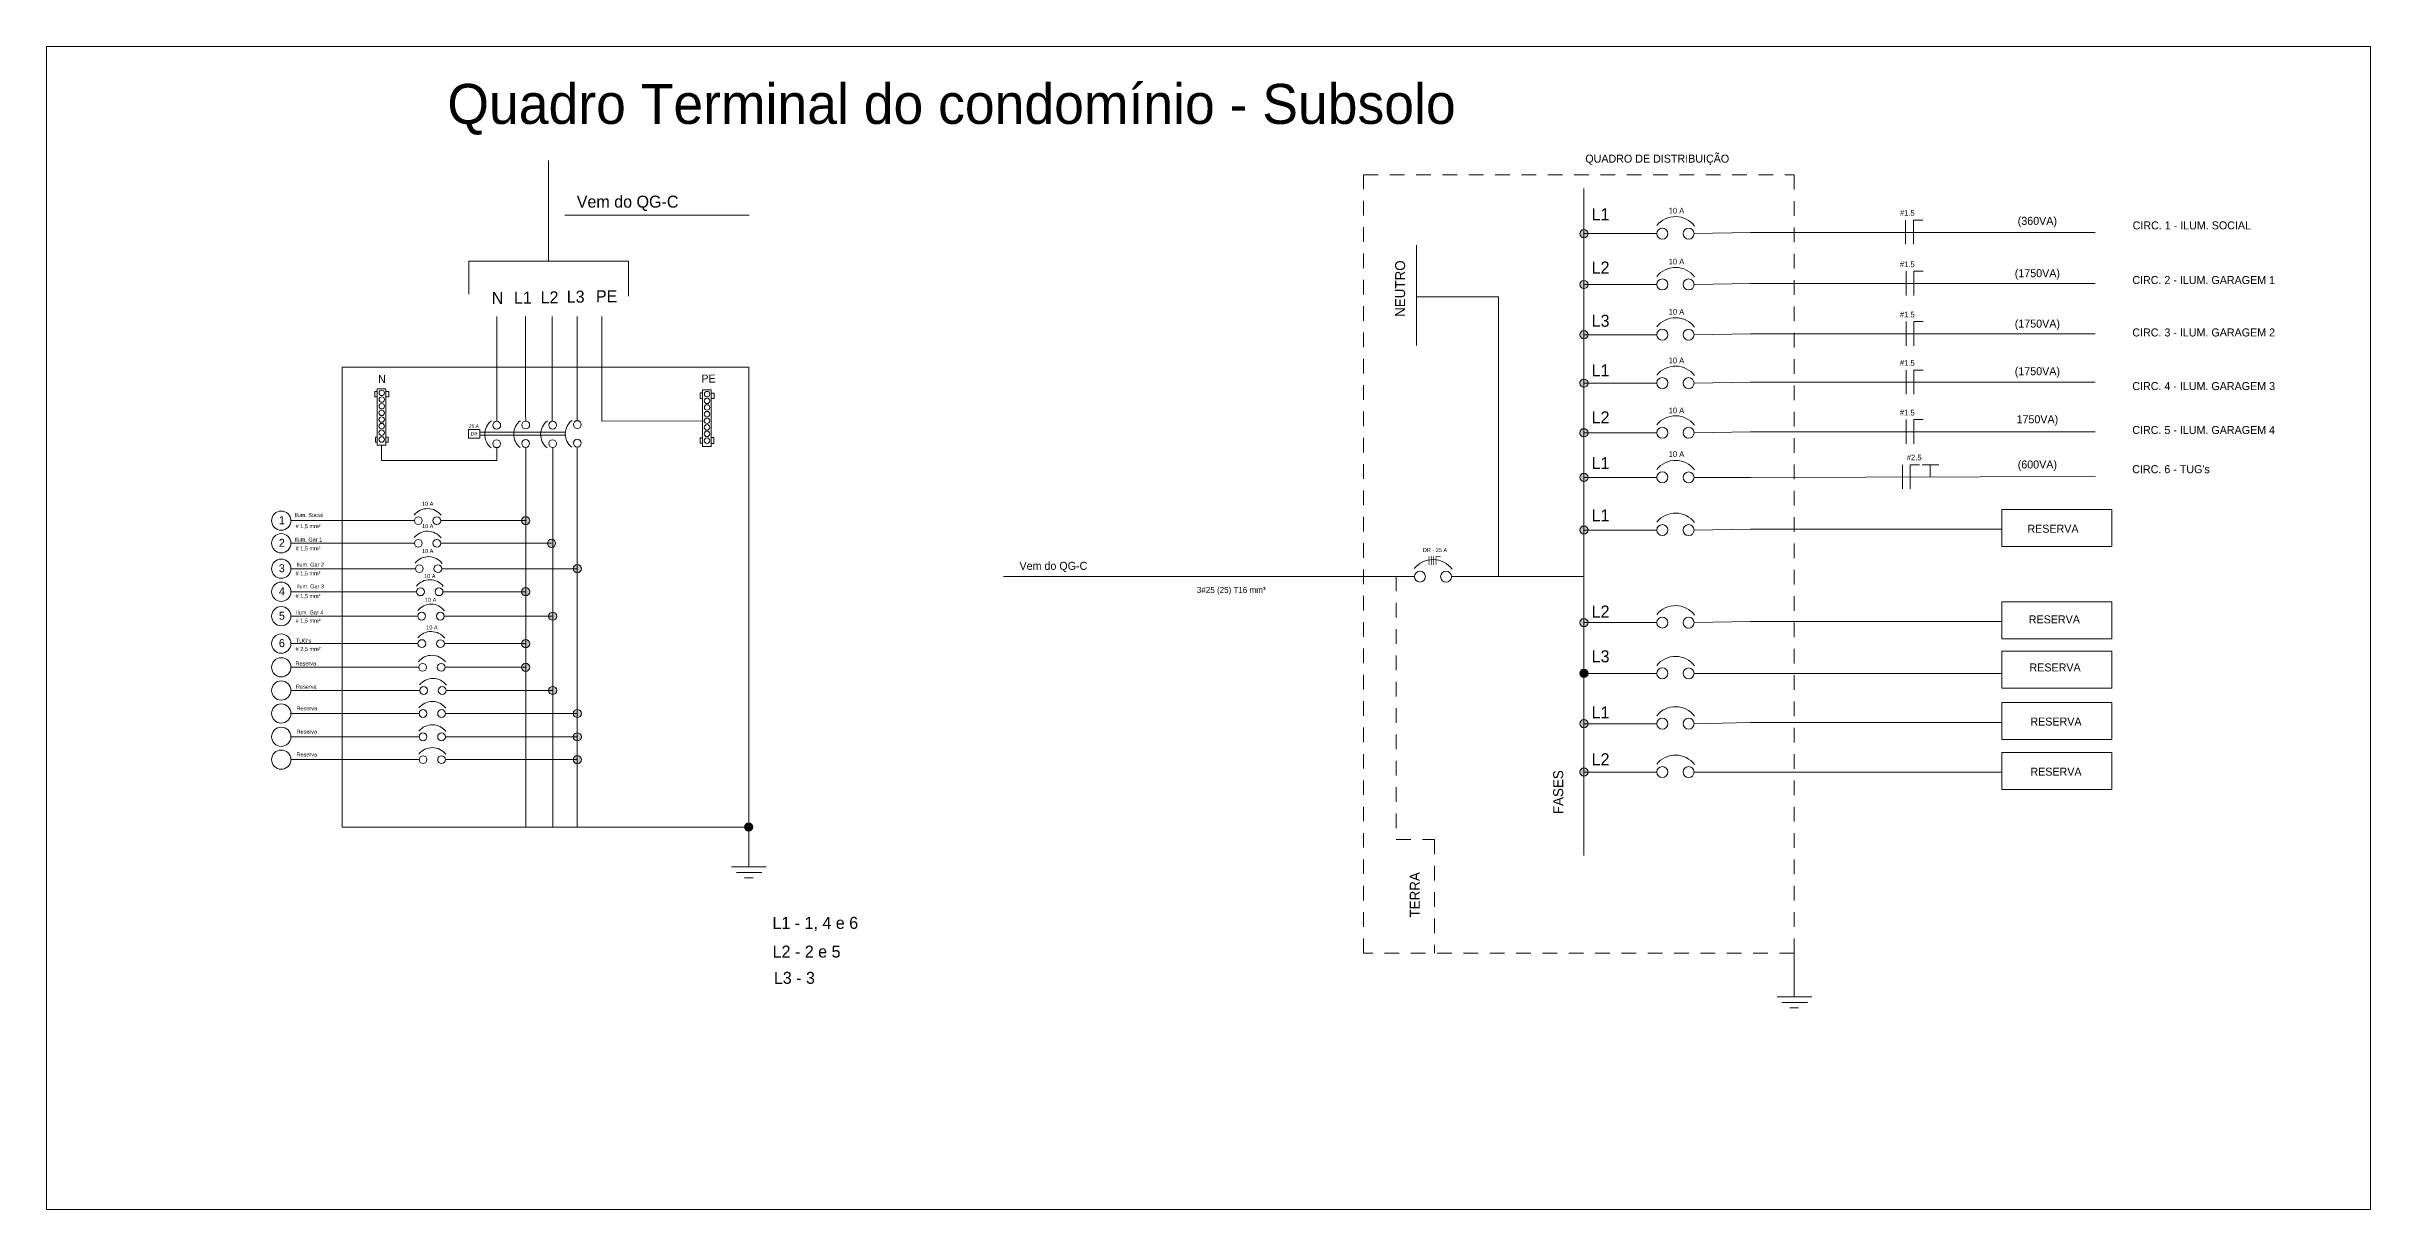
# Model space of a CAD drawing. Header units: millimetres. Extents: x 178 to 457, y 838 to 920.
# Drawn here: x 178.19 to 198.04, y 890.24 to 900.18 of the extents above; entities that cross this region are included whole.
import ezdxf

# ---------------------------------------------------------------- set-up
doc = ezdxf.new("R2010")
doc.units = ezdxf.units.MM
doc.linetypes.add('DASHED', pattern=[0.75, 0.5, -0.25])
doc.linetypes.add('DASHED2', pattern=[0.375, 0.25, -0.125])
doc.layers.add('Unifilar', color=255, linetype='Continuous')

msp = doc.modelspace()

# ---------------------------------------------------------------- hatches: boundary and pattern name
at = {"layer": 'Unifilar', "lineweight": 5, "true_color": 0xffffff}
h = msp.add_hatch(color=7, dxfattribs=at)
h.dxf.hatch_style = 1
edge = h.paths.add_edge_path()
edge.add_arc((191.3223397, 898.5779844), 0.0350053, 0, 360)
edge = h.paths.add_edge_path()
edge.add_arc((191.3223397, 898.1437086), 0.0350053, 0, 360)
edge = h.paths.add_edge_path()
edge.add_arc((191.3223397, 897.7141887), 0.0350053, 0, 360)
edge = h.paths.add_edge_path()
edge.add_arc((191.3223397, 897.3007962), 0.0350053, 0, 360)
edge = h.paths.add_edge_path()
edge.add_arc((191.3223397, 896.8766438), 0.0350053, 0, 360)
edge = h.paths.add_edge_path()
edge.add_arc((191.3223397, 896.4954558), 0.0350053, 0, 360)
edge = h.paths.add_edge_path()
edge.add_arc((191.3223397, 896.0452688), 0.0350053, 0, 360)
h = msp.add_hatch(color=7, dxfattribs=at)
h.dxf.hatch_style = 1
edge = h.paths.add_edge_path()
edge.add_arc((182.2811191, 896.1260045), 0.0350053, 0, 360)
edge = h.paths.add_edge_path()
edge.add_arc((182.5014897, 895.9326767), 0.0350053, 0, 360)
edge = h.paths.add_edge_path()
edge.add_arc((182.7218602, 895.7154713), 0.0350053, 0, 360)
edge = h.paths.add_edge_path()
edge.add_arc((182.2811191, 895.5185317), 0.0350053, 0, 360)
edge = h.paths.add_edge_path()
edge.add_arc((182.5113802, 895.3100797), 0.0350053, 0, 360)
edge = h.paths.add_edge_path()
edge.add_arc((182.2811191, 895.0756434), 0.0350053, 0, 360)
edge = h.paths.add_edge_path()
edge.add_arc((182.2811191, 894.8731859), 0.0350053, 0, 360)
edge = h.paths.add_edge_path()
edge.add_arc((182.5113802, 894.6749421), 0.0350053, 0, 360)
edge = h.paths.add_edge_path()
edge.add_arc((182.7218602, 894.4783235), 0.0350053, 0, 360)
edge = h.paths.add_edge_path()
edge.add_arc((182.7218602, 894.2794669), 0.0350053, 0, 360)
edge = h.paths.add_edge_path()
edge.add_arc((182.7218602, 894.0843628), 0.0350053, 0, 360)
h = msp.add_hatch(color=7, dxfattribs=at)
h.dxf.hatch_style = 1
edge = h.paths.add_edge_path()
edge.add_arc((191.3223397, 895.2553941), 0.0350053, 0, 360)
edge = h.paths.add_edge_path()
edge.add_arc((191.3223397, 894.3915985), 0.0350053, 0, 360)
edge = h.paths.add_edge_path()
edge.add_arc((191.3223397, 893.9782059), 0.0350053, 0, 360)
h = msp.add_hatch(color=7, dxfattribs=at)
h.dxf.hatch_style = 1
edge = h.paths.add_edge_path()
edge.add_arc((191.3223397, 894.8211183), 0.0350053, 0, 360)
h = msp.add_hatch(color=7, dxfattribs=at)
h.dxf.hatch_style = 1
edge = h.paths.add_edge_path()
edge.add_arc((184.1858818, 893.5089848), 0.0350053, 0, 360)

# ---------------------------------------------------------------- linework, layer by layer
at = {"layer": 'Unifilar', "color": 7, "lineweight": 5, "true_color": 0xffffff}
for p, q in [((198.0431871, 900.1763273), (178.1863021, 900.1763273)), ((178.1863021, 890.2416633), (178.1863021, 900.1763273)), ((198.0431871, 890.2416633), (198.0431871, 900.1763273)), ((182.4763753, 898.3439516), (182.4763753, 899.2027907)), ((191.3223397, 895.6479515), (191.3223397, 898.9646925)), ((182.6152854, 898.7364773), (184.191497, 898.7364773)), ((191.9458757, 898.5779844), (191.3223397, 898.5779844)), ((192.2636823, 898.5777499), (192.745167, 898.5869562)), ((192.745167, 898.5869562), (195.6909923, 898.5869562)), ((194.0708098, 898.6939992), (194.0708098, 898.487858)), ((194.1378256, 898.6939992), (194.1378256, 898.487858)), ((194.1378256, 898.6939992), (194.2172042, 898.6939992)), ((181.7944609, 898.2099916), (181.7944609, 898.3439516)), ((181.7944609, 898.3439516), (183.1582897, 898.3439516)), ((183.1582897, 898.3439516), (183.1582897, 898.2178671)), ((189.8908322, 898.0380582), (189.8908322, 898.4779618)), ((181.7944609, 898.2099916), (181.7944609, 898.0603054)), ((183.1582897, 898.2178671), (183.1582897, 898.0445292)), ((191.9458757, 898.1437086), (191.3223397, 898.1437086)), ((192.2636823, 898.1434742), (192.745167, 898.1526804)), ((192.745167, 898.1526804), (195.6909923, 898.1526804)), ((194.074881, 898.255751), (194.074881, 898.0496098)), ((194.1418968, 898.255751), (194.1418968, 898.0496098)), ((194.1418968, 898.255751), (194.2212754, 898.255751)), ((190.5912198, 898.0380582), (189.8908322, 898.0380582)), ((189.8908322, 898.0380582), (189.8908322, 897.6225338)), ((190.5912198, 895.6479515), (190.5912198, 898.0380582)), ((182.0333864, 897.8712164), (182.0333864, 897.0419734)), ((182.279832, 897.8712164), (182.279832, 897.0419734)), ((182.5060469, 897.8712164), (182.5060469, 897.0419734)), ((182.7205322, 897.8712164), (182.7205322, 897.0419734)), ((182.9320339, 897.8712164), (182.9320339, 897.0419734)), ((194.074881, 897.8262311), (194.074881, 897.6200899)), ((194.1418968, 897.8262311), (194.1418968, 897.6200899)), ((194.1418968, 897.8262311), (194.2212754, 897.8262311)), ((191.9458757, 897.7141887), (191.3223397, 897.7141887)), ((192.2636823, 897.7139543), (192.745167, 897.7231605)), ((192.745167, 897.7231605), (195.6909923, 897.7231605)), ((184.1858818, 897.436304), (180.7121849, 897.436304)), ((180.7121849, 896.9583769), (180.7121849, 897.436304)), ((184.1858818, 893.5089848), (184.1858818, 897.436304)), ((194.074881, 897.4128386), (194.074881, 897.2066974)), ((194.1418968, 897.4128386), (194.1418968, 897.2066974)), ((194.1418968, 897.4128386), (194.2212754, 897.4128386)), ((181.0130357, 897.2286546), (180.9927977, 897.2286546)), ((180.9927977, 897.2286546), (180.9927977, 897.1848624)), ((180.9927977, 897.1848624), (181.0130357, 897.1848624)), ((181.0130357, 897.2041877), (181.0130357, 897.2531216)), ((181.0130357, 897.2531216), (181.086152, 897.2531216)), ((181.0130357, 897.2041877), (181.0130357, 896.7694257)), ((181.086152, 896.7694257), (181.086152, 897.2531216)), ((181.086152, 897.2278018), (181.1109526, 897.2278018)), ((181.1109526, 897.1848624), (181.086152, 897.1848624)), ((181.1109526, 897.2278018), (181.1109526, 897.1848624)), ((183.7925907, 897.2181956), (183.7719514, 897.2181956)), ((183.7719514, 897.2181956), (183.7719514, 897.1694373)), ((183.7719514, 897.1694373), (183.7925907, 897.1694373)), ((183.7925907, 897.1937287), (183.7925907, 897.2426626)), ((183.7925907, 897.2426626), (183.8657069, 897.2426626)), ((183.7925907, 897.1937287), (183.7925907, 896.7589668)), ((183.8657069, 896.7589668), (183.8657069, 897.2426626)), ((183.8657069, 897.216139), (183.8917411, 897.216139)), ((183.8917411, 897.1694373), (183.8657069, 897.1694373)), ((183.8917411, 897.216139), (183.8917411, 897.1694373)), ((191.9458757, 897.3007962), (191.3223397, 897.3007962)), ((192.2636823, 897.3005618), (192.745167, 897.309768)), ((192.745167, 897.309768), (195.6909923, 897.309768)), ((180.7121849, 896.9583769), (180.7121849, 893.5089848)), ((182.0333864, 897.0419734), (182.0334563, 896.9747166)), ((182.279832, 897.0419734), (182.2807929, 896.9769452)), ((182.5060469, 897.0419734), (182.5060469, 896.9750121)), ((182.7205322, 897.0419734), (182.7205322, 896.979875)), ((182.9320339, 897.0419734), (182.9320339, 896.9749586)), ((182.9320339, 896.9749586), (183.8065611, 896.9791576)), ((194.074881, 896.9886862), (194.074881, 896.782545)), ((194.1418968, 896.9886862), (194.1418968, 896.782545)), ((194.1418968, 896.9886862), (194.2212754, 896.9886862)), ((181.0130357, 896.8403686), (180.9961082, 896.8403686)), ((180.9961082, 896.8403686), (180.9961082, 896.7972285)), ((180.9961082, 896.7972285), (181.0130357, 896.7972285)), ((181.0130357, 896.7694257), (181.086152, 896.7694257)), ((181.0495938, 896.7694257), (181.0495938, 896.6389144)), ((181.086152, 896.8394406), (181.10613, 896.8394406)), ((181.10613, 896.7963005), (181.086152, 896.7963005)), ((181.10613, 896.8394406), (181.10613, 896.7963005)), ((181.8890748, 896.9044486), (181.7907856, 896.9044486)), ((181.7907856, 896.8314177), (181.7907856, 896.9044486)), ((181.8890748, 896.8314177), (181.7907856, 896.8314177)), ((181.8890748, 896.8921869), (181.8890748, 896.9044486)), ((181.8890748, 896.8819788), (181.8890748, 896.8921869)), ((182.619043, 896.8819788), (181.8890748, 896.8819788)), ((181.8890748, 896.8819788), (181.8890748, 896.8549911)), ((182.6190337, 896.8549911), (181.8890748, 896.8549911)), ((181.8890748, 896.8549911), (181.8890748, 896.8436794)), ((181.8890748, 896.8436794), (181.8890748, 896.8314177)), ((182.0333249, 896.7496442), (182.0333249, 896.6389144)), ((182.2811191, 896.7518765), (182.2811191, 893.5089848)), ((182.5113802, 896.7503967), (182.5113802, 893.5089848)), ((182.6190337, 896.8549911), (182.6195585, 896.8549911)), ((182.619043, 896.8819788), (182.6197762, 896.8819788)), ((182.7218602, 896.7548361), (182.7218602, 893.5089848)), ((183.7719514, 896.7886256), (183.7719514, 896.8341233)), ((183.7719514, 896.8341233), (183.7925907, 896.8341233)), ((183.7925907, 896.7886256), (183.7719514, 896.7886256)), ((183.7925907, 896.7589668), (183.8657069, 896.7589668)), ((183.8893706, 896.8365312), (183.8657069, 896.8365312)), ((183.8657069, 896.7862429), (183.8893706, 896.7862429)), ((183.8893706, 896.7862429), (183.8893706, 896.8365312)), ((191.9458757, 896.8766438), (191.3223397, 896.8766438)), ((192.2636823, 896.8764093), (192.745167, 896.8856156)), ((192.745167, 896.8856156), (195.6909923, 896.8856156)), ((182.0333249, 896.6389144), (181.0495938, 896.6389144)), ((194.043596, 896.6025592), (194.043596, 896.3964181)), ((194.1106118, 896.6025592), (194.1106118, 896.3964181)), ((194.1106118, 896.6025592), (194.1899904, 896.6025592)), ((194.2815283, 896.6025592), (194.2136677, 896.6025592)), ((194.2815283, 896.4994887), (194.2815283, 896.6025592)), ((194.2815283, 896.6025592), (194.3560954, 896.6025592)), ((191.9458757, 896.4954558), (191.3223397, 896.4954558)), ((192.2636823, 896.4952214), (192.745167, 896.4952214)), ((192.745167, 896.4952214), (195.6909923, 896.5044276)), ((194.8925987, 896.0542406), (194.8925987, 896.2211089)), ((194.8925987, 896.2211089), (195.8326065, 896.2211089)), ((195.8326065, 896.2211089), (195.8326065, 895.9057849)), ((181.3298834, 896.1261705), (180.2744323, 896.1261705)), ((181.5549557, 896.1260045), (182.2811191, 896.1260045)), ((191.9458757, 896.0452688), (191.3223397, 896.0452688)), ((192.2636823, 896.0450344), (192.745167, 896.0542406)), ((192.745167, 896.0542406), (194.8925987, 896.0542406)), ((194.8925987, 896.0542406), (194.8925987, 895.9057849)), ((181.3298016, 895.9328427), (180.2744323, 895.9328427)), ((181.554874, 895.9326767), (182.2811191, 895.9326767)), ((182.2811191, 895.9326767), (182.5014897, 895.9326767)), ((195.8326065, 895.9057849), (194.8925987, 895.9057849)), ((181.3385886, 895.7156373), (180.2744323, 895.7156373)), ((181.563661, 895.7154713), (182.7218602, 895.7154713)), ((187.7390136, 895.6484205), (186.3639973, 895.6484205)), ((187.7390136, 895.6484205), (188.7378009, 895.648186)), ((188.7378009, 895.648186), (189.8739868, 895.648186)), ((190.1917933, 895.6479515), (191.3223397, 895.6479515)), ((191.3223397, 895.6479515), (191.3223397, 893.265167)), ((181.3489696, 895.5186977), (180.2744323, 895.5186977)), ((181.574042, 895.5185317), (182.2811191, 895.5185317)), ((194.8925987, 895.2643659), (194.8925987, 895.4312342)), ((194.8925987, 895.4312342), (195.8326065, 895.4312342)), ((195.8326065, 895.4312342), (195.8326065, 895.1159101)), ((181.359228, 895.3102458), (180.2744323, 895.3102458)), ((181.5843003, 895.3100797), (182.2811191, 895.3100797)), ((182.2811191, 895.3100797), (182.5113802, 895.3100797)), ((191.9458757, 895.2553941), (191.3223397, 895.2553941)), ((192.2636823, 895.2551596), (192.745167, 895.2643659)), ((192.745167, 895.2643659), (194.8925987, 895.2643659)), ((194.8925987, 895.2643659), (194.8925987, 895.1159101)), ((181.3605767, 895.0758094), (180.2744323, 895.0758094)), ((181.585649, 895.0756434), (182.2811191, 895.0756434)), ((195.8326065, 895.1159101), (194.8925987, 895.1159101)), ((194.8925987, 894.843706), (194.8925987, 895.0105743)), ((194.8925987, 895.0105743), (195.8326065, 895.0105743)), ((195.8326065, 895.0105743), (195.8326065, 894.6952502)), ((181.3671158, 894.873352), (180.2744323, 894.873352)), ((181.5921882, 894.8731859), (182.2811191, 894.8731859)), ((191.9458757, 894.8211183), (191.3223397, 894.8211183)), ((192.2636823, 894.8208839), (192.745167, 894.8208839)), ((192.745167, 894.8208839), (194.8925987, 894.8208839)), ((194.8925987, 894.843706), (194.8925987, 894.6952502)), ((181.3754942, 894.6751081), (180.2744323, 894.6751081)), ((181.6005666, 894.6749421), (182.5113802, 894.6749421)), ((195.8326065, 894.6952502), (194.8925987, 894.6952502)), ((194.8925987, 894.4060839), (194.8925987, 894.5729522)), ((194.8925987, 894.5729522), (195.8326065, 894.5729522)), ((195.8326065, 894.5729522), (195.8326065, 894.2576281)), ((181.370222, 894.4784896), (180.2744323, 894.4784896)), ((181.5952943, 894.4783235), (182.7218602, 894.4783235)), ((191.9458757, 894.3915985), (191.3223397, 894.3915985)), ((192.2636823, 894.391364), (192.745167, 894.4005703)), ((192.745167, 894.4005703), (194.8925987, 894.4005703)), ((194.8925987, 894.4060839), (194.8925987, 894.2576281)), ((181.370222, 894.2796329), (180.2744323, 894.2796329)), ((181.5952943, 894.2794669), (182.7218602, 894.2794669)), ((195.8326065, 894.2576281), (194.8925987, 894.2576281)), ((181.370222, 894.0845289), (180.2744323, 894.0845289)), ((181.5952943, 894.0843628), (182.7218602, 894.0843628)), ((191.9458757, 893.9782059), (191.3223397, 893.9782059)), ((192.2636823, 893.9779715), (192.745167, 893.9779715)), ((192.745167, 893.9779715), (194.8925987, 893.9779715)), ((194.8925987, 893.9779715), (194.8925987, 894.1448398)), ((194.8925987, 894.1448398), (195.8326065, 894.1448398)), ((194.8925987, 893.9779715), (194.8925987, 893.8295157)), ((195.8326065, 894.1448398), (195.8326065, 893.8295157)), ((195.8326065, 893.8295157), (194.8925987, 893.8295157)), ((180.7121849, 893.5089848), (184.1858818, 893.5089848)), ((184.1858818, 893.5439901), (184.1858818, 893.1690146)), ((184.0399531, 893.1690146), (184.3353138, 893.1690146)), ((184.0810248, 893.1208317), (184.2983181, 893.1208317)), ((184.1490837, 893.0748298), (184.2235833, 893.0748298)), ((193.1188615, 892.4326384), (193.1188615, 892.0576628)), ((192.9729327, 892.0576628), (193.2682935, 892.0576628)), ((193.0140045, 892.0094799), (193.2312978, 892.0094799)), ((193.0820634, 891.963478), (193.156563, 891.963478)), ((178.1863021, 890.2416633), (198.0431871, 890.2416633))]:
    msp.add_line(p, q, dxfattribs=at)
at = {"layer": 'Unifilar', "color": 7, "linetype": 'DASHED', "lineweight": 5, "ltscale": 0.25, "true_color": 0xffffff}
for p, q in [((189.7192176, 895.648186), (189.7192176, 893.4031059)), ((189.7192176, 893.4031059), (190.0459316, 893.4031059)), ((190.0459316, 893.4031059), (190.0459316, 892.4326384))]:
    msp.add_line(p, q, dxfattribs=at)
at = {"layer": 'Unifilar', "color": 7, "linetype": 'DASHED2', "lineweight": 5, "ltscale": 0.5, "true_color": 0xffffff}
msp.add_lwpolyline([(193.1188615, 892.4326384), (189.439716, 892.4326384), (189.439716, 899.0804715), (193.1188615, 899.0804715)], close=True, dxfattribs=at)
at = {"layer": 'Unifilar', "color": 7, "lineweight": 5, "true_color": 0xffffff, "const_width": 0.0055939}
for points in [[(189.9973738, 895.8245402), (189.9973817, 895.7462254)], [(190.0181174, 895.8245383), (190.0181253, 895.7462234)], [(190.0376474, 895.8245402), (190.0376553, 895.7462254)], [(190.0551266, 895.8217458), (190.0980133, 895.8217502)], [(190.0579239, 895.8189492), (190.0579312, 895.7462282)]]:
    msp.add_lwpolyline(points, dxfattribs=at)
at = {"layer": 'Unifilar', "color": 7, "lineweight": 5, "true_color": 0xffffff}
for centre, radius in [((191.3223397, 898.5779844), 0.0350053), ((191.9929221, 898.5779844), 0.0470464), ((192.2166359, 898.5777499), 0.0470464), ((191.3223397, 898.1437086), 0.0350053), ((191.9929221, 898.1437086), 0.0470464), ((192.2166359, 898.1434742), 0.0470464), ((191.3223397, 897.7141887), 0.0350053), ((191.9929221, 897.7141887), 0.0470464), ((192.2166359, 897.7139543), 0.0470464), ((191.3223397, 897.3007962), 0.0350053), ((191.9929221, 897.3007962), 0.0470464), ((192.2166359, 897.3005618), 0.0470464), ((181.0507586, 897.1600819), 0.0233441), ((181.0513308, 897.2175184), 0.0233441), ((183.8303136, 897.1496229), 0.0233441), ((183.8308858, 897.2070595), 0.0233441), ((181.0499004, 897.0462121), 0.0233441), ((181.0501047, 896.9333205), 0.0233441), ((181.0503499, 896.9897287), 0.0233441), ((181.0512082, 897.1032223), 0.0233441), ((182.033491, 896.9413981), 0.0333185), ((182.2812852, 896.9436303), 0.0333185), ((182.5115462, 896.9421505), 0.0333185), ((182.7220263, 896.94659), 0.0333185), ((183.8294553, 897.0357532), 0.0233441), ((183.8296597, 896.9228615), 0.0233441), ((183.8299049, 896.9792697), 0.0233441), ((183.8307632, 897.0927633), 0.0233441), ((181.0504317, 896.8779156), 0.0233441), ((181.0504317, 896.8191999), 0.0233441), ((182.0333249, 896.7829628), 0.0333185), ((182.2811191, 896.785195), 0.0333185), ((182.5113802, 896.7837152), 0.0333185), ((182.7218602, 896.7881546), 0.0333185), ((183.8299866, 896.8674566), 0.0233441), ((183.8299866, 896.8087409), 0.0233441), ((191.3223397, 896.8766438), 0.0350053), ((191.9929221, 896.8766438), 0.0470464), ((192.2166359, 896.8764093), 0.0470464), ((191.9929221, 896.4954558), 0.0470464), ((192.2166359, 896.4952214), 0.0470464), ((191.3223397, 896.4954558), 0.0350053), ((180.192238, 896.1261705), 0.0821943), ((181.3632019, 896.1261705), 0.0333185), ((181.5216372, 896.1260045), 0.0333185), ((182.2811191, 896.1260045), 0.0350053), ((180.192238, 895.9328427), 0.0821943), ((181.3631201, 895.9328427), 0.0333185), ((181.5215555, 895.9326767), 0.0333185), ((182.5014897, 895.9326767), 0.0350053), ((191.3223397, 896.0452688), 0.0350053), ((191.9929221, 896.0452688), 0.0470464), ((192.2166359, 896.0450344), 0.0470464), ((180.192238, 895.7156373), 0.0821943), ((181.3719072, 895.7156373), 0.0333185), ((181.5303425, 895.7154713), 0.0333185), ((182.7218602, 895.7154713), 0.0350053), ((180.192238, 895.5186977), 0.0821943), ((181.3822881, 895.5186977), 0.0333185), ((181.5407235, 895.5185317), 0.0333185), ((182.2811191, 895.5185317), 0.0350053), ((189.9210332, 895.648186), 0.0470464), ((190.1447469, 895.6479515), 0.0470464), ((180.192238, 895.3102458), 0.0821943), ((180.192238, 895.0758094), 0.0821943), ((181.3925465, 895.3102458), 0.0333185), ((181.5509818, 895.3100797), 0.0333185), ((182.5113802, 895.3100797), 0.0350053), ((191.3223397, 895.2553941), 0.0350053), ((191.9929221, 895.2553941), 0.0470464), ((192.2166359, 895.2551596), 0.0470464), ((180.192238, 894.873352), 0.0821943), ((181.3938952, 895.0758094), 0.0333185), ((181.5523305, 895.0756434), 0.0333185), ((182.2811191, 895.0756434), 0.0350053), ((180.192238, 894.6751081), 0.0821943), ((181.4004344, 894.873352), 0.0333185), ((181.5588697, 894.8731859), 0.0333185), ((182.2811191, 894.8731859), 0.0350053), ((191.3223397, 894.8211183), 0.0350053), ((191.9929221, 894.8211183), 0.0470464), ((192.2166359, 894.8208839), 0.0470464), ((180.192238, 894.4784896), 0.0821943), ((181.4088127, 894.6751081), 0.0333185), ((181.567248, 894.6749421), 0.0333185), ((182.5113802, 894.6749421), 0.0350053), ((180.192238, 894.2796329), 0.0821943), ((181.4035405, 894.4784896), 0.0333185), ((181.5619758, 894.4783235), 0.0333185), ((182.7218602, 894.4783235), 0.0350053), ((191.3223397, 894.3915985), 0.0350053), ((191.9929221, 894.3915985), 0.0470464), ((192.2166359, 894.391364), 0.0470464), ((180.192238, 894.0845289), 0.0821943), ((181.4035405, 894.2796329), 0.0333185), ((181.5619758, 894.2794669), 0.0333185), ((182.7218602, 894.2794669), 0.0350053), ((181.4035405, 894.0845289), 0.0333185), ((181.5619758, 894.0843628), 0.0333185), ((182.7218602, 894.0843628), 0.0350053), ((191.3223397, 893.9782059), 0.0350053), ((191.9929221, 893.9782059), 0.0470464), ((192.2166359, 893.9779715), 0.0470464), ((184.1858818, 893.5089848), 0.0350053)]:
    msp.add_circle(centre, radius, dxfattribs=at)
for centre, radius, start, end in [((192.1047044, 898.5183333), 0.2048441, 37.18546741, 141.5135363), ((192.1047044, 898.0840576), 0.2048441, 37.18546741, 141.5135363), ((192.1047044, 897.6545377), 0.2048441, 37.18546741, 141.5135363), ((192.1047044, 897.2411452), 0.2048441, 37.18546741, 141.5135363), ((182.0755701, 896.8621276), 0.1450717, 127.18546741, 231.5135363), ((182.3233644, 896.8643598), 0.1450717, 127.18546741, 231.5135363), ((182.5536254, 896.86288), 0.1450717, 127.18546741, 231.5135363), ((182.7641054, 896.8673194), 0.1450717, 127.18546741, 231.5135363), ((192.1047044, 896.8169927), 0.2048441, 37.18546741, 141.5135363), ((192.1047044, 896.4358048), 0.2048441, 37.18546741, 141.5135363), ((181.4423667, 896.0839253), 0.1450717, 37.18546741, 141.5135363), ((192.1047044, 895.9856178), 0.2048441, 37.18546741, 141.5135363), ((181.442285, 895.8905975), 0.1450717, 37.18546741, 141.5135363), ((181.451072, 895.6733921), 0.1450717, 37.18546741, 141.5135363), ((190.0328154, 895.5885349), 0.2048441, 37.18546741, 141.5135363), ((181.4614529, 895.4764525), 0.1450717, 37.18546741, 141.5135363), ((181.4717113, 895.2680006), 0.1450717, 37.18546741, 141.5135363), ((192.1047044, 895.195743), 0.2048441, 37.18546741, 141.5135363), ((181.47306, 895.0335642), 0.1450717, 37.18546741, 141.5135363), ((181.4795992, 894.8311067), 0.1450717, 37.18546741, 141.5135363), ((192.1047044, 894.7614673), 0.2048441, 37.18546741, 141.5135363), ((181.4879775, 894.6328629), 0.1450717, 37.18546741, 141.5135363), ((181.4827053, 894.4362443), 0.1450717, 37.18546741, 141.5135363), ((181.4827053, 894.2373877), 0.1450717, 37.18546741, 141.5135363), ((192.1047044, 894.3319474), 0.2048441, 37.18546741, 141.5135363), ((181.4827053, 894.0422836), 0.1450717, 37.18546741, 141.5135363), ((192.1047044, 893.9185549), 0.2048441, 37.18546741, 141.5135363)]:
    msp.add_arc(centre, radius, start, end, dxfattribs=at)

# ---------------------------------------------------------------- texts
at = {"layer": 'Unifilar', "color": 7, "lineweight": 5, "true_color": 0xffffff, "attachment_point": 1}
for s, width, heights, insert, char_height in [('Quadro Terminal do condomínio - Subsolo', 12.694108215, [0.6510979], (181.6115209, 899.856972), 0.341898442), ('\\pxqc;QUADRO DE DISTRIBUIÇÃO', 1.877081336, [0.0878725], (191.0102672, 899.2525552), 0.068379688), ('Vem do QG-C', 1.744831568, [0.0249249], (182.7169772, 898.9022473), 0.102569533), ('L1 ', 0.49046908, [0.0249249], (191.3886468, 898.7943158), 0.10256953), ('10 A', 0.49046908, [0.0249249], (192.0463026, 898.7983317), 0.04850128), ('#1.5', 0.49046908, [0.0249249], (194.0219787, 898.779403), 0.04850128), ('\\pxqc;(360VA)', 1.000254183, [0.0468782], (194.6965353, 898.7211861), 0.068379688), ('\\pxqc;CIRC. 1 - ILUM. SOCIAL', 1.550598349, [0.0468782], (195.7412488, 898.6823503), 0.068379688), ('L2 ', 0.49046908, [0.0249249], (191.3886468, 898.3394378), 0.10256953), ('10 A', 0.49046908, [0.0249249], (192.0463026, 898.3631003), 0.04850128), ('#1.5', 0.49046908, [0.0249249], (194.0219787, 898.3400708), 0.04850128), ('\\pxqc;(1750VA)', 1.000254183, [0.0468782], (194.6965353, 898.2740695), 0.068379688), ('\\pxqc;CIRC. 2 - ILUM. GARAGEM 1', 1.687982696, [0.0094776], (195.7738023, 898.2155574), 0.068379688), ('N', 0.49046908, [0.0249249], (181.9898405, 898.0805365), 0.1025695), ('L1', 0.49046908, [0.0249249], (182.1803639, 898.0830949), 0.10256953), ('L2', 0.49046908, [0.0249249], (182.4081727, 898.0850261), 0.10256953), ('L3', 0.49046908, [0.0249249], (182.6315676, 898.0906945), 0.10256953), ('PE', 0.49046908, [0.0249249], (182.8806001, 898.0944818), 0.10256953), ('10 A', 0.49046908, [0.0249249], (192.0463026, 897.9347924), 0.04850128), ('L3 ', 0.49046908, [0.0249249], (191.3886468, 897.8846347), 0.10256953), ('#1.5', 0.49046908, [0.0249249], (194.0219787, 897.910551), 0.04850128), ('\\pxqc;(1750VA)', 1.000254183, [0.0468782], (194.6965353, 897.8432135), 0.068379688), ('\\pxqc;CIRC. 3 - ILUM. GARAGEM 2', 1.687982696, [0.0094776], (195.7738023, 897.7677808), 0.068379688), ('N', 0.49046908, [0.0249249], (181.0200867, 897.3692391), 0.0683797), ('PE', 0.49046908, [0.0249249], (183.7818224, 897.3740673), 0.06837969), ('L1 ', 0.49046908, [0.0249249], (191.3886468, 897.4608133), 0.10256953), ('10 A', 0.49046908, [0.0249249], (192.0463026, 897.5186085), 0.04850128), ('#1.5', 0.49046908, [0.0249249], (194.0219787, 897.4971584), 0.04850128), ('\\pxqc;(1750VA)', 1.000254183, [0.0468782], (194.6965353, 897.4367431), 0.068379688), ('\\pxqc;CIRC. 4 - ILUM. GARAGEM 3', 1.687982696, [0.0094776], (195.7738023, 897.309768), 0.068379688), ('{\\fArial|b0|i1|c0|p34;25 A}', 0.112736321, [0.0249249], (181.7953327, 896.9477855), 0.029428145), ('L2 ', 0.49046908, [0.0249249], (191.3886468, 897.05949), 0.10256953), ('10 A', 0.49046908, [0.0249249], (192.0463026, 897.0920423), 0.04850128), ('#1.5', 0.49046908, [0.0249249], (194.0219787, 897.073006), 0.04850128), ('\\pxqc;1750VA)', 1.000254183, [0.0468782], (194.6965353, 897.0262093), 0.068379688), ('\\pxqc;CIRC. 5 - ILUM. GARAGEM 4', 1.687982696, [0.0094776], (195.7738023, 896.9346371), 0.068379688), ('DR', 0.49046908, [0.0249249], (181.8109705, 896.8817586), 0.02942814), ('L1 ', 0.49046908, [0.0249249], (191.3886468, 896.6695731), 0.10256953), ('10 A', 0.49046908, [0.0249249], (192.0463026, 896.7191402), 0.04850128), ('#2.5', 0.49046908, [0.0249249], (194.0810332, 896.6896708), 0.04850128), ('\\pxqc;(600VA)', 1.000254183, [0.0468782], (194.6965353, 896.6400646), 0.068379688), ("\\pxqc;CIRC. 6 - TUG's", 0.953596063, [0.1102787], (195.8616366, 896.5998223), 0.068379688), ('1', 0.49046908, [0.0249249], (180.1721179, 896.1640752), 0.0683797), ('Ilum. Social', 0.49046908, [0.0249249], (180.3085423, 896.1907874), 0.034189844), ('10 A', 0.49046908, [0.0249249], (181.3948078, 896.2879129), 0.03418984), ('L1 ', 0.49046908, [0.0249249], (191.3886468, 896.222152), 0.10256953), ('2', 0.49046908, [0.0249249], (180.1721179, 895.9707474), 0.0683797), ('Ilum. Gar 1', 0.49046908, [0.0249249], (180.3085423, 895.9815555), 0.034189844), ('# 1,5 mm²', 0.49046908, [0.0249249], (180.3150437, 896.0960035), 0.03418984), ('10 A', 0.49046908, [0.0249249], (181.3948078, 896.0960736), 0.03418984), ('\\pxqc;RESERVA', 1.083632803, [0.0094776], (194.7883126, 896.0911998), 0.068379688), ('3', 0.49046908, [0.0249249], (180.1721179, 895.753542), 0.0683797), ('# 1,5 mm{\\fISOCPEUR|b0|i0|c0|p34;²}', 0.49046908, [0.0249249], (180.3150437, 895.9059054), 0.034189844), ('Ilum. Gar 2', 0.49046908, [0.0249249], (180.3236531, 895.7676229), 0.034189844), ('10 A', 0.49046908, [0.0249249], (181.3948078, 895.88316), 0.03418984), ('\\pxqc;Vem do QG-C', 1.014360067, [0.0878725], (186.2823542, 895.7741703), 0.068379688), ('DR - 25 A', 0.49046908, [0.0249249], (189.9463957, 895.8918659), 0.03418984), ('4', 0.49046908, [0.0249249], (180.1721179, 895.5566024), 0.0683797), ('# 1,5 mm{\\fISOCPEUR|b0|i0|c0|p34;²}', 0.49046908, [0.0249249], (180.3150437, 895.6925216), 0.034189844), ('Ilum. Gar 3', 0.49046908, [0.0249249], (180.3240245, 895.5816347), 0.034189844), ('10 A', 0.49046908, [0.0249249], (181.4131751, 895.6696161), 0.03418984), ('3#25 (25) T16 mm{\\fISOCPEUR|b0|i0|c0|p34;²}', 1.214119545, [0.0249249], (188.0157176, 895.5599379), 0.051284766), ('5', 0.49046908, [0.0249249], (180.1721179, 895.3481505), 0.0683797), ('# 1,5 mm{\\fISOCPEUR|b0|i0|c0|p34;²}', 0.49046908, [0.0249249], (180.3150437, 895.4984207), 0.034189844), ('Ilum. Gar 4', 0.49046908, [0.0249249], (180.3183733, 895.3586481), 0.034189844), ('10 A', 0.49046908, [0.0249249], (181.4200318, 895.4672797), 0.03418984), ('L2', 0.49046908, [0.0249249], (191.3886468, 895.4005971), 0.10256953), ('# 1,5 mm{\\fISOCPEUR|b0|i0|c0|p34;²}', 0.49046908, [0.0249249], (180.3150437, 895.2887294), 0.034189844), ('10 A', 0.49046908, [0.0249249], (181.4313648, 895.2307103), 0.03418984), ('\\pxqc;RESERVA', 1.114212693, [0.0094776], (194.7847102, 895.3168556), 0.068379688), ('6', 0.49046908, [0.0249249], (180.1721179, 895.1137141), 0.0683797), ('# 2,5 mm²', 0.49046908, [0.0249249], (180.3150437, 895.0472166), 0.03418984), ("TUG's", 0.49046908, [0.0249249], (180.3157166, 895.1177954), 0.03418984), ('L3 ', 0.49046908, [0.0249249], (191.3886468, 895.018302), 0.10256953), ('Reserva', 0.49046908, [0.0249249], (180.3140732, 894.9229406), 0.03418984), ('\\pxqc;RESERVA', 1.110748913, [0.0094776], (194.7929246, 894.9063109), 0.068379688), ('Reserva', 0.49046908, [0.0249249], (180.3180725, 894.7248781), 0.03418984), ('Reserva', 0.49046908, [0.0249249], (180.3223906, 894.5396626), 0.03418984), ('L1 ', 0.49046908, [0.0249249], (191.3886468, 894.538895), 0.10256953), ('\\pxqc;RESERVA', 1.117476746, [0.0094776], (194.7971389, 894.4438589), 0.068379688), ('Reserva', 0.49046908, [0.0249249], (180.3223906, 894.340806), 0.03418984), ('Reserva', 0.49046908, [0.0249249], (180.3223906, 894.1457019), 0.03418984), ('L2 ', 0.49046908, [0.0249249], (191.3886468, 894.1389431), 0.10256953), ('\\pxqc;RESERVA', 1.117476746, [0.0094776], (194.7971389, 894.0157464), 0.068379688), ('L1 - 1, 4 e 6', 3.344974523, [0], (184.3891189, 892.7413947), 0.102569533), ('L2 - 2 e 5', 3.02681262, [0.0249249], (184.3909616, 892.4961475), 0.10256953), ('L3 - 3', 3.486608823, [0.0249249], (184.4012399, 892.271803), 0.10256953)]:
    msp.add_mtext_dynamic_manual_height_columns(s, width=width, gutter_width=3.0654318, heights=heights, dxfattribs=dict(at, insert=insert, char_height=char_height))
at = {"layer": 'Unifilar', "color": 7, "lineweight": 5, "true_color": 0xffffff, "char_height": 0.08547461, "attachment_point": 1, "rotation": 90}
for s, width, insert in [('\\pxqc;NEUTRO', 0.714614359, (189.709094, 897.7505458)), ('\\pxqc;FASES', 0.308453029, (191.0596558, 893.6523793)), ('\\pxqc,t0;TERRA', 0.555182836, (189.8343653, 892.6519113))]:
    msp.add_mtext_dynamic_manual_height_columns(s, width=width, gutter_width=3.0654318, heights=[0.0094776], dxfattribs=dict(at, insert=insert))

doc.saveas('drawing.dxf')
